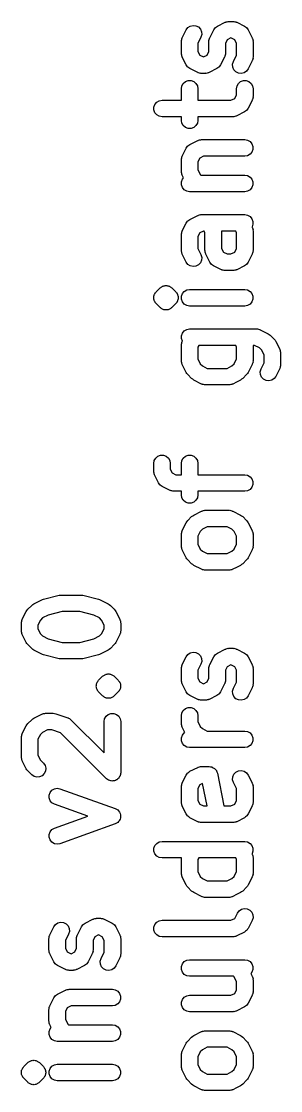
# Model space of a CAD drawing. Extents: x 94.4 to 182.1, y -155.6 to -78.6.
# Drawn here: x 94.42 to 99.12, y -98.02 to -78.65 of the extents above; entities that cross this region are included whole.
import ezdxf

# ---------------------------------------------------------------- set-up
doc = ezdxf.new("R2010")
doc.units = 0
doc.header["$MEASUREMENT"] = 0
doc.layers.add('BLACK', color=7, linetype='CONTINUOUS')

msp = doc.modelspace()

# ---------------------------------------------------------------- linework, layer by layer
at = {"layer": 'BLACK'}
for points in [[(98.275, -78.649), (98.291, -78.654), (98.309, -78.657), (98.316, -78.662), (98.325, -78.664), (98.467, -78.735), (98.485, -78.749), (98.503, -78.761), (98.506, -78.764), (98.509, -78.766), (98.521, -78.785), (98.534, -78.802), (98.606, -78.945), (98.608, -78.954), (98.613, -78.961), (98.616, -78.978), (98.621, -78.995), (98.62, -79.004), (98.622, -79.012), (98.622, -79.298), (98.62, -79.307), (98.621, -79.315), (98.616, -79.332), (98.613, -79.349), (98.608, -79.357), (98.606, -79.365), (98.534, -79.508), (98.503, -79.55), (98.46, -79.579), (98.409, -79.591), (98.358, -79.585), (98.311, -79.561), (98.275, -79.524), (98.254, -79.476), (98.251, -79.424), (98.266, -79.374), (98.322, -79.263), (98.322, -79.048), (98.289, -78.981), (98.222, -78.948), (98.222, -78.948), (98.155, -78.981), (98.122, -79.048), (98.122, -79.227), (98.12, -79.235), (98.121, -79.244), (98.116, -79.261), (98.113, -79.278), (98.108, -79.286), (98.106, -79.294), (98.034, -79.437), (98.021, -79.454), (98.009, -79.473), (98.006, -79.475), (98.003, -79.478), (97.985, -79.491), (97.967, -79.504), (97.825, -79.575), (97.816, -79.578), (97.809, -79.582), (97.791, -79.585), (97.775, -79.59), (97.766, -79.589), (97.758, -79.591), (97.686, -79.591), (97.678, -79.589), (97.669, -79.59), (97.652, -79.585), (97.635, -79.582), (97.627, -79.578), (97.619, -79.575), (97.476, -79.504), (97.458, -79.491), (97.44, -79.478), (97.438, -79.475), (97.434, -79.473), (97.422, -79.454), (97.409, -79.437), (97.338, -79.294), (97.335, -79.285), (97.331, -79.278), (97.328, -79.261), (97.323, -79.244), (97.323, -79.235), (97.322, -79.227), (97.322, -79.012), (97.323, -79.004), (97.323, -78.995), (97.328, -78.978), (97.331, -78.961), (97.335, -78.954), (97.338, -78.945), (97.409, -78.802), (97.44, -78.761), (97.484, -78.732), (97.534, -78.72), (97.586, -78.726), (97.633, -78.749), (97.668, -78.787), (97.689, -78.835), (97.692, -78.887), (97.677, -78.937), (97.622, -79.048), (97.622, -79.191), (97.655, -79.258), (97.722, -79.291), (97.722, -79.291), (97.789, -79.258), (97.822, -79.191), (97.822, -79.012), (97.823, -79.004), (97.823, -78.995), (97.828, -78.978), (97.831, -78.961), (97.835, -78.954), (97.838, -78.945), (97.909, -78.802), (97.922, -78.785), (97.934, -78.766), (97.938, -78.764), (97.94, -78.761), (97.958, -78.749), (97.976, -78.735), (98.119, -78.664), (98.127, -78.662), (98.135, -78.657), (98.152, -78.654), (98.169, -78.649), (98.178, -78.65), (98.186, -78.648), (98.258, -78.648), (98.266, -78.65)], [(97.587, -79.773), (97.613, -79.818), (97.622, -79.87), (97.622, -80.077), (98.222, -80.077), (98.289, -80.043), (98.322, -79.977), (98.322, -79.87), (98.331, -79.818), (98.357, -79.773), (98.397, -79.74), (98.446, -79.722), (98.498, -79.722), (98.547, -79.74), (98.587, -79.773), (98.613, -79.818), (98.622, -79.87), (98.622, -80.012), (98.62, -80.021), (98.621, -80.03), (98.616, -80.046), (98.613, -80.064), (98.608, -80.071), (98.606, -80.08), (98.534, -80.222), (98.521, -80.24), (98.509, -80.258), (98.506, -80.261), (98.503, -80.264), (98.485, -80.276), (98.467, -80.289), (98.325, -80.361), (98.316, -80.363), (98.309, -80.368), (98.291, -80.371), (98.275, -80.376), (98.266, -80.375), (98.258, -80.377), (97.622, -80.377), (97.622, -80.441), (97.613, -80.492), (97.587, -80.537), (97.547, -80.571), (97.498, -80.589), (97.446, -80.589), (97.397, -80.571), (97.357, -80.537), (97.331, -80.492), (97.322, -80.441), (97.322, -80.377), (96.972, -80.377), (96.921, -80.368), (96.875, -80.342), (96.842, -80.302), (96.824, -80.253), (96.824, -80.201), (96.842, -80.152), (96.875, -80.112), (96.921, -80.086), (96.972, -80.077), (97.322, -80.077), (97.322, -79.87), (97.331, -79.818), (97.357, -79.773), (97.397, -79.74), (97.446, -79.722), (97.498, -79.722), (97.547, -79.74)], [(98.568, -80.826), (98.602, -80.866), (98.62, -80.915), (98.62, -80.967), (98.602, -81.016), (98.568, -81.056), (98.523, -81.082), (98.472, -81.091), (97.722, -81.091), (97.655, -81.124), (97.622, -81.191), (97.622, -81.334), (97.666, -81.424), (97.677, -81.434), (98.472, -81.434), (98.523, -81.443), (98.568, -81.469), (98.602, -81.509), (98.62, -81.558), (98.62, -81.61), (98.602, -81.659), (98.568, -81.699), (98.523, -81.725), (98.472, -81.734), (97.472, -81.734), (97.421, -81.725), (97.375, -81.699), (97.342, -81.659), (97.324, -81.61), (97.324, -81.558), (97.342, -81.509), (97.362, -81.485), (97.338, -81.437), (97.335, -81.428), (97.331, -81.421), (97.328, -81.404), (97.323, -81.387), (97.323, -81.378), (97.322, -81.37), (97.322, -81.155), (97.323, -81.147), (97.323, -81.138), (97.328, -81.121), (97.331, -81.104), (97.335, -81.096), (97.338, -81.088), (97.409, -80.945), (97.422, -80.928), (97.434, -80.909), (97.438, -80.907), (97.44, -80.903), (97.458, -80.891), (97.476, -80.878), (97.619, -80.807), (97.627, -80.804), (97.635, -80.8), (97.652, -80.797), (97.669, -80.792), (97.678, -80.792), (97.686, -80.791), (98.472, -80.791), (98.523, -80.8)], [(98.309, -83.153), (98.291, -83.156), (98.275, -83.161), (98.266, -83.161), (98.258, -83.162), (98.115, -83.162), (98.106, -83.161), (98.098, -83.161), (98.081, -83.156), (98.063, -83.153), (98.056, -83.149), (98.047, -83.147), (97.905, -83.075), (97.887, -83.062), (97.869, -83.05), (97.866, -83.047), (97.863, -83.044), (97.851, -83.026), (97.838, -83.008), (97.766, -82.865), (97.764, -82.857), (97.759, -82.849), (97.756, -82.832), (97.751, -82.815), (97.752, -82.807), (97.75, -82.798), (97.75, -82.476), (97.736, -82.448), (97.722, -82.448), (97.655, -82.481), (97.622, -82.548), (97.622, -82.763), (97.677, -82.874), (97.692, -82.924), (97.689, -82.976), (97.668, -83.024), (97.633, -83.061), (97.586, -83.085), (97.534, -83.091), (97.484, -83.079), (97.44, -83.05), (97.409, -83.008), (97.338, -82.865), (97.335, -82.857), (97.331, -82.849), (97.328, -82.832), (97.323, -82.815), (97.323, -82.807), (97.322, -82.798), (97.322, -82.512), (97.323, -82.504), (97.323, -82.495), (97.328, -82.478), (97.331, -82.461), (97.335, -82.454), (97.338, -82.445), (97.409, -82.302), (97.422, -82.285), (97.434, -82.266), (97.438, -82.264), (97.44, -82.261), (97.458, -82.249), (97.476, -82.235), (97.619, -82.164), (97.627, -82.162), (97.635, -82.157), (97.652, -82.154), (97.669, -82.149), (97.678, -82.15), (97.686, -82.148), (98.472, -82.148), (98.523, -82.157), (98.568, -82.183), (98.602, -82.223), (98.62, -82.272), (98.62, -82.324), (98.603, -82.369), (98.606, -82.374), (98.608, -82.382), (98.613, -82.39), (98.616, -82.407), (98.621, -82.424), (98.62, -82.432), (98.622, -82.441), (98.622, -82.798), (98.62, -82.807), (98.621, -82.815), (98.616, -82.832), (98.613, -82.849), (98.608, -82.857), (98.606, -82.865), (98.534, -83.008), (98.521, -83.026), (98.509, -83.044), (98.506, -83.047), (98.503, -83.05), (98.485, -83.062), (98.467, -83.075), (98.325, -83.147), (98.322, -83.147), (98.316, -83.149)], [(98.05, -82.448), (98.05, -82.763), (98.084, -82.829), (98.15, -82.862), (98.222, -82.862), (98.289, -82.829), (98.322, -82.763), (98.322, -82.476), (98.308, -82.448)], [(97.082, -83.439), (97.094, -83.445), (97.107, -83.448), (97.117, -83.455), (97.129, -83.461), (97.139, -83.47), (97.149, -83.478), (97.221, -83.549), (97.228, -83.56), (97.238, -83.569), (97.24, -83.575), (97.245, -83.58), (97.247, -83.586), (97.251, -83.592), (97.254, -83.605), (97.26, -83.616), (97.26, -83.623), (97.262, -83.629), (97.262, -83.636), (97.264, -83.642), (97.263, -83.655), (97.264, -83.668), (97.262, -83.675), (97.262, -83.681), (97.26, -83.688), (97.26, -83.694), (97.254, -83.706), (97.251, -83.719), (97.247, -83.724), (97.245, -83.73), (97.24, -83.735), (97.238, -83.741), (97.228, -83.751), (97.221, -83.761), (97.149, -83.833), (97.139, -83.84), (97.129, -83.85), (97.117, -83.855), (97.107, -83.863), (97.094, -83.866), (97.082, -83.872), (97.069, -83.873), (97.056, -83.876), (97.043, -83.875), (97.03, -83.876), (97.017, -83.873), (97.004, -83.872), (96.993, -83.866), (96.98, -83.863), (96.969, -83.855), (96.957, -83.85), (96.948, -83.84), (96.937, -83.833), (96.866, -83.761), (96.858, -83.751), (96.849, -83.741), (96.846, -83.735), (96.842, -83.73), (96.84, -83.724), (96.836, -83.719), (96.832, -83.706), (96.827, -83.694), (96.826, -83.688), (96.824, -83.681), (96.824, -83.675), (96.822, -83.668), (96.824, -83.655), (96.822, -83.642), (96.824, -83.636), (96.824, -83.629), (96.826, -83.623), (96.827, -83.616), (96.832, -83.605), (96.836, -83.592), (96.84, -83.586), (96.842, -83.58), (96.846, -83.575), (96.849, -83.569), (96.858, -83.56), (96.866, -83.549), (96.937, -83.478), (96.948, -83.47), (96.957, -83.461), (96.969, -83.455), (96.98, -83.448), (96.993, -83.445), (97.004, -83.439), (97.017, -83.438), (97.03, -83.434), (97.043, -83.436), (97.056, -83.434), (97.069, -83.438)], [(98.568, -83.54), (98.602, -83.58), (98.62, -83.629), (98.62, -83.681), (98.602, -83.73), (98.568, -83.77), (98.523, -83.796), (98.472, -83.805), (97.472, -83.805), (97.421, -83.796), (97.375, -83.77), (97.342, -83.73), (97.324, -83.681), (97.324, -83.629), (97.342, -83.58), (97.375, -83.54), (97.421, -83.514), (97.472, -83.505), (98.472, -83.505), (98.523, -83.514)], [(98.245, -85.22), (98.237, -85.225), (98.22, -85.228), (98.203, -85.233), (98.195, -85.232), (98.186, -85.234), (97.758, -85.234), (97.749, -85.232), (97.74, -85.233), (97.724, -85.228), (97.706, -85.225), (97.699, -85.22), (97.69, -85.218), (97.547, -85.147), (97.528, -85.132), (97.509, -85.118), (97.437, -85.047), (97.423, -85.027), (97.409, -85.008), (97.338, -84.865), (97.335, -84.857), (97.331, -84.849), (97.328, -84.832), (97.323, -84.815), (97.323, -84.807), (97.322, -84.798), (97.322, -84.512), (97.323, -84.504), (97.323, -84.495), (97.328, -84.478), (97.331, -84.461), (97.335, -84.454), (97.338, -84.445), (97.34, -84.44), (97.324, -84.396), (97.324, -84.344), (97.342, -84.295), (97.375, -84.255), (97.421, -84.229), (97.472, -84.22), (98.686, -84.22), (98.695, -84.221), (98.703, -84.221), (98.72, -84.226), (98.737, -84.229), (98.745, -84.233), (98.753, -84.235), (98.896, -84.307), (98.915, -84.321), (98.935, -84.335), (99.006, -84.406), (99.02, -84.426), (99.034, -84.445), (99.106, -84.588), (99.108, -84.596), (99.113, -84.604), (99.116, -84.621), (99.121, -84.638), (99.12, -84.647), (99.122, -84.655), (99.122, -84.87), (99.12, -84.878), (99.121, -84.887), (99.116, -84.904), (99.113, -84.921), (99.108, -84.928), (99.106, -84.937), (99.034, -85.08), (99.003, -85.121), (98.96, -85.15), (98.909, -85.162), (98.858, -85.156), (98.811, -85.133), (98.775, -85.095), (98.754, -85.047), (98.751, -84.995), (98.766, -84.945), (98.822, -84.834), (98.822, -84.691), (98.777, -84.601), (98.74, -84.564), (98.651, -84.52), (98.622, -84.52), (98.622, -84.798), (98.62, -84.807), (98.621, -84.815), (98.616, -84.832), (98.613, -84.849), (98.608, -84.857), (98.606, -84.865), (98.534, -85.008), (98.52, -85.027), (98.506, -85.047), (98.435, -85.118), (98.415, -85.132), (98.396, -85.147), (98.322, -85.184), (98.253, -85.218)], [(97.636, -84.52), (97.622, -84.548), (97.622, -84.763), (97.666, -84.852), (97.704, -84.889), (97.793, -84.934), (98.151, -84.934), (98.24, -84.889), (98.277, -84.852), (98.322, -84.763), (98.322, -84.548), (98.308, -84.52)], [(97.087, -86.559), (97.113, -86.604), (97.122, -86.655), (97.122, -86.763), (97.155, -86.829), (97.222, -86.862), (97.322, -86.862), (97.322, -86.655), (97.331, -86.604), (97.357, -86.559), (97.397, -86.525), (97.446, -86.508), (97.498, -86.508), (97.547, -86.525), (97.587, -86.559), (97.613, -86.604), (97.622, -86.655), (97.622, -86.862), (98.472, -86.862), (98.523, -86.871), (98.568, -86.898), (98.602, -86.937), (98.62, -86.986), (98.62, -87.038), (98.602, -87.087), (98.568, -87.127), (98.523, -87.153), (98.472, -87.162), (97.622, -87.162), (97.622, -87.227), (97.613, -87.278), (97.587, -87.323), (97.547, -87.357), (97.498, -87.374), (97.446, -87.374), (97.397, -87.357), (97.357, -87.323), (97.331, -87.278), (97.322, -87.227), (97.322, -87.162), (97.186, -87.162), (97.178, -87.161), (97.169, -87.161), (97.152, -87.156), (97.135, -87.153), (97.127, -87.149), (97.119, -87.147), (96.976, -87.075), (96.958, -87.062), (96.94, -87.05), (96.938, -87.047), (96.934, -87.044), (96.922, -87.026), (96.909, -87.008), (96.838, -86.865), (96.835, -86.857), (96.831, -86.849), (96.828, -86.832), (96.823, -86.815), (96.823, -86.807), (96.822, -86.798), (96.822, -86.655), (96.831, -86.604), (96.857, -86.559), (96.897, -86.525), (96.946, -86.508), (96.998, -86.508), (97.047, -86.525)], [(98.245, -88.578), (98.237, -88.582), (98.22, -88.585), (98.203, -88.59), (98.195, -88.589), (98.186, -88.591), (97.758, -88.591), (97.749, -88.589), (97.74, -88.59), (97.724, -88.585), (97.706, -88.582), (97.699, -88.578), (97.69, -88.575), (97.547, -88.504), (97.528, -88.489), (97.509, -88.476), (97.437, -88.404), (97.423, -88.385), (97.409, -88.365), (97.338, -88.222), (97.335, -88.214), (97.331, -88.207), (97.328, -88.189), (97.323, -88.172), (97.323, -88.164), (97.322, -88.155), (97.322, -87.941), (97.323, -87.932), (97.323, -87.924), (97.328, -87.907), (97.331, -87.89), (97.335, -87.882), (97.338, -87.874), (97.409, -87.731), (97.423, -87.712), (97.437, -87.692), (97.509, -87.621), (97.528, -87.607), (97.547, -87.593), (97.69, -87.521), (97.699, -87.519), (97.706, -87.514), (97.724, -87.511), (97.74, -87.506), (97.749, -87.507), (97.758, -87.505), (98.186, -87.505), (98.195, -87.507), (98.203, -87.506), (98.22, -87.511), (98.237, -87.514), (98.245, -87.519), (98.253, -87.521), (98.396, -87.593), (98.415, -87.607), (98.435, -87.621), (98.506, -87.692), (98.52, -87.712), (98.534, -87.731), (98.606, -87.874), (98.608, -87.882), (98.613, -87.89), (98.616, -87.907), (98.621, -87.924), (98.62, -87.932), (98.622, -87.941), (98.622, -88.155), (98.62, -88.164), (98.621, -88.172), (98.616, -88.189), (98.613, -88.207), (98.608, -88.214), (98.606, -88.222), (98.534, -88.365), (98.52, -88.385), (98.506, -88.404), (98.435, -88.476), (98.415, -88.489), (98.396, -88.504), (98.322, -88.541), (98.253, -88.575)], [(98.24, -87.85), (98.151, -87.805), (97.793, -87.805), (97.704, -87.85), (97.666, -87.887), (97.622, -87.976), (97.622, -88.12), (97.666, -88.209), (97.704, -88.246), (97.793, -88.291), (98.151, -88.291), (98.24, -88.246), (98.277, -88.209), (98.322, -88.12), (98.322, -87.976), (98.277, -87.887)], [(95.837, -90.116), (95.822, -90.122), (95.537, -90.194), (95.518, -90.195), (95.5, -90.198), (95.143, -90.198), (95.125, -90.195), (95.107, -90.194), (94.821, -90.122), (94.806, -90.116), (94.79, -90.111), (94.647, -90.039), (94.628, -90.025), (94.609, -90.011), (94.537, -89.94), (94.523, -89.92), (94.509, -89.901), (94.438, -89.758), (94.435, -89.75), (94.431, -89.742), (94.428, -89.725), (94.423, -89.708), (94.423, -89.7), (94.422, -89.691), (94.422, -89.548), (94.423, -89.54), (94.423, -89.531), (94.428, -89.514), (94.431, -89.497), (94.435, -89.489), (94.438, -89.481), (94.509, -89.338), (94.523, -89.319), (94.537, -89.299), (94.609, -89.228), (94.628, -89.214), (94.647, -89.2), (94.79, -89.128), (94.806, -89.124), (94.821, -89.117), (95.107, -89.045), (95.125, -89.044), (95.143, -89.041), (95.5, -89.041), (95.518, -89.044), (95.537, -89.045), (95.822, -89.117), (95.837, -89.124), (95.853, -89.128), (95.996, -89.2), (96.015, -89.214), (96.035, -89.228), (96.106, -89.299), (96.12, -89.319), (96.135, -89.338), (96.206, -89.481), (96.208, -89.489), (96.213, -89.497), (96.216, -89.514), (96.221, -89.531), (96.22, -89.54), (96.222, -89.548), (96.222, -89.691), (96.22, -89.7), (96.221, -89.708), (96.216, -89.725), (96.213, -89.742), (96.208, -89.75), (96.206, -89.758), (96.135, -89.901), (96.12, -89.92), (96.106, -89.94), (96.035, -90.011), (96.015, -90.025), (95.996, -90.039), (95.922, -90.077), (95.853, -90.111)], [(95.84, -89.457), (95.734, -89.404), (95.482, -89.341), (95.162, -89.341), (94.91, -89.404), (94.803, -89.457), (94.767, -89.494), (94.722, -89.584), (94.722, -89.656), (94.767, -89.745), (94.803, -89.782), (94.91, -89.835), (95.162, -89.898), (95.482, -89.898), (95.734, -89.835), (95.84, -89.782), (95.877, -89.745), (95.922, -89.656), (95.922, -89.584), (95.877, -89.494)], [(98.275, -90.006), (98.291, -90.011), (98.309, -90.014), (98.316, -90.019), (98.325, -90.021), (98.467, -90.093), (98.485, -90.106), (98.503, -90.118), (98.506, -90.121), (98.509, -90.124), (98.521, -90.142), (98.534, -90.16), (98.606, -90.302), (98.608, -90.311), (98.613, -90.318), (98.616, -90.336), (98.621, -90.352), (98.62, -90.361), (98.622, -90.37), (98.622, -90.655), (98.62, -90.664), (98.621, -90.672), (98.616, -90.689), (98.613, -90.707), (98.608, -90.714), (98.606, -90.722), (98.534, -90.865), (98.503, -90.907), (98.46, -90.936), (98.409, -90.948), (98.358, -90.942), (98.311, -90.919), (98.275, -90.881), (98.254, -90.833), (98.251, -90.781), (98.266, -90.731), (98.322, -90.62), (98.322, -90.405), (98.289, -90.339), (98.222, -90.305), (98.222, -90.305), (98.155, -90.339), (98.122, -90.405), (98.122, -90.584), (98.12, -90.592), (98.121, -90.601), (98.116, -90.618), (98.113, -90.635), (98.108, -90.643), (98.106, -90.651), (98.034, -90.794), (98.021, -90.811), (98.009, -90.83), (98.006, -90.832), (98.003, -90.836), (97.985, -90.848), (97.967, -90.861), (97.825, -90.932), (97.816, -90.935), (97.809, -90.939), (97.791, -90.942), (97.775, -90.947), (97.766, -90.947), (97.758, -90.948), (97.686, -90.948), (97.678, -90.947), (97.669, -90.947), (97.652, -90.942), (97.635, -90.939), (97.627, -90.935), (97.619, -90.932), (97.476, -90.861), (97.458, -90.848), (97.44, -90.836), (97.438, -90.832), (97.434, -90.83), (97.422, -90.811), (97.409, -90.794), (97.338, -90.651), (97.335, -90.643), (97.331, -90.635), (97.328, -90.618), (97.323, -90.601), (97.323, -90.592), (97.322, -90.584), (97.322, -90.37), (97.323, -90.361), (97.323, -90.352), (97.328, -90.336), (97.331, -90.318), (97.335, -90.311), (97.338, -90.302), (97.409, -90.16), (97.44, -90.118), (97.484, -90.089), (97.534, -90.077), (97.586, -90.083), (97.633, -90.106), (97.668, -90.144), (97.689, -90.192), (97.692, -90.244), (97.677, -90.294), (97.622, -90.405), (97.622, -90.548), (97.655, -90.615), (97.722, -90.648), (97.722, -90.648), (97.789, -90.615), (97.822, -90.548), (97.822, -90.37), (97.823, -90.361), (97.823, -90.352), (97.828, -90.336), (97.831, -90.318), (97.835, -90.311), (97.838, -90.302), (97.909, -90.16), (97.922, -90.142), (97.934, -90.124), (97.938, -90.121), (97.94, -90.118), (97.958, -90.106), (97.976, -90.093), (98.119, -90.021), (98.127, -90.019), (98.135, -90.014), (98.152, -90.011), (98.169, -90.006), (98.178, -90.007), (98.186, -90.005), (98.258, -90.005), (98.266, -90.007)], [(96.039, -90.475), (96.051, -90.48), (96.064, -90.484), (96.075, -90.491), (96.086, -90.497), (96.096, -90.506), (96.106, -90.513), (96.178, -90.585), (96.185, -90.596), (96.195, -90.605), (96.197, -90.611), (96.202, -90.616), (96.204, -90.622), (96.208, -90.628), (96.211, -90.64), (96.217, -90.652), (96.217, -90.659), (96.219, -90.665), (96.219, -90.672), (96.221, -90.678), (96.22, -90.691), (96.221, -90.704), (96.219, -90.71), (96.219, -90.717), (96.217, -90.723), (96.217, -90.73), (96.211, -90.742), (96.208, -90.754), (96.204, -90.76), (96.202, -90.766), (96.197, -90.771), (96.195, -90.777), (96.185, -90.786), (96.178, -90.797), (96.106, -90.868), (96.096, -90.876), (96.086, -90.885), (96.075, -90.891), (96.064, -90.898), (96.051, -90.902), (96.039, -90.907), (96.026, -90.908), (96.013, -90.912), (96, -90.911), (95.987, -90.912), (95.975, -90.908), (95.962, -90.907), (95.95, -90.902), (95.937, -90.898), (95.926, -90.891), (95.914, -90.885), (95.905, -90.876), (95.894, -90.868), (95.823, -90.797), (95.815, -90.786), (95.806, -90.777), (95.803, -90.771), (95.799, -90.766), (95.797, -90.76), (95.793, -90.754), (95.79, -90.742), (95.784, -90.73), (95.783, -90.723), (95.781, -90.717), (95.781, -90.71), (95.779, -90.704), (95.781, -90.691), (95.779, -90.678), (95.781, -90.672), (95.781, -90.665), (95.783, -90.659), (95.784, -90.652), (95.79, -90.64), (95.793, -90.628), (95.797, -90.622), (95.799, -90.616), (95.803, -90.611), (95.806, -90.605), (95.815, -90.596), (95.823, -90.585), (95.894, -90.513), (95.905, -90.506), (95.914, -90.497), (95.926, -90.491), (95.937, -90.484), (95.95, -90.48), (95.962, -90.475), (95.975, -90.474), (95.987, -90.47), (96, -90.471), (96.013, -90.47), (96.026, -90.474)], [(95.048, -91.192), (95.262, -91.263), (95.27, -91.267), (95.278, -91.269), (95.292, -91.279), (95.308, -91.288), (95.314, -91.294), (95.321, -91.299), (95.922, -91.9), (95.922, -91.334), (95.931, -91.283), (95.957, -91.237), (95.997, -91.204), (96.046, -91.186), (96.098, -91.186), (96.147, -91.204), (96.187, -91.237), (96.213, -91.283), (96.222, -91.334), (96.222, -92.262), (96.218, -92.282), (96.217, -92.301), (96.214, -92.307), (96.213, -92.314), (96.203, -92.331), (96.195, -92.348), (96.19, -92.353), (96.187, -92.359), (96.172, -92.371), (96.158, -92.385), (96.152, -92.388), (96.147, -92.392), (96.128, -92.399), (96.111, -92.407), (96.104, -92.408), (96.098, -92.41), (96.078, -92.41), (96.059, -92.412), (96.052, -92.41), (96.046, -92.41), (96.027, -92.403), (96.008, -92.398), (96.003, -92.395), (95.997, -92.392), (95.982, -92.38), (95.966, -92.368), (95.134, -91.536), (94.976, -91.484), (94.893, -91.484), (94.803, -91.529), (94.767, -91.566), (94.722, -91.655), (94.722, -91.941), (94.767, -92.031), (94.821, -92.085), (94.851, -92.128), (94.864, -92.178), (94.86, -92.23), (94.837, -92.277), (94.801, -92.314), (94.753, -92.336), (94.702, -92.34), (94.651, -92.327), (94.609, -92.297), (94.537, -92.226), (94.523, -92.206), (94.509, -92.187), (94.438, -92.044), (94.435, -92.036), (94.431, -92.028), (94.428, -92.011), (94.423, -91.994), (94.423, -91.985), (94.422, -91.977), (94.422, -91.62), (94.423, -91.611), (94.423, -91.602), (94.428, -91.586), (94.431, -91.568), (94.435, -91.561), (94.438, -91.552), (94.509, -91.41), (94.523, -91.39), (94.537, -91.371), (94.609, -91.299), (94.628, -91.285), (94.647, -91.271), (94.79, -91.2), (94.799, -91.197), (94.806, -91.193), (94.824, -91.19), (94.84, -91.185), (94.849, -91.185), (94.858, -91.184), (95, -91.184), (95.024, -91.188)], [(97.587, -91.13), (97.613, -91.175), (97.622, -91.227), (97.622, -91.334), (97.666, -91.424), (97.704, -91.461), (97.793, -91.505), (98.472, -91.505), (98.523, -91.514), (98.568, -91.54), (98.602, -91.58), (98.62, -91.629), (98.62, -91.681), (98.602, -91.73), (98.568, -91.77), (98.523, -91.796), (98.472, -91.805), (97.472, -91.805), (97.421, -91.796), (97.375, -91.77), (97.342, -91.73), (97.324, -91.681), (97.324, -91.629), (97.342, -91.58), (97.375, -91.54), (97.386, -91.534), (97.338, -91.437), (97.335, -91.428), (97.331, -91.421), (97.328, -91.404), (97.323, -91.387), (97.323, -91.378), (97.322, -91.37), (97.322, -91.227), (97.331, -91.175), (97.357, -91.13), (97.397, -91.097), (97.446, -91.079), (97.498, -91.079), (97.547, -91.097)], [(97.669, -93.161), (97.652, -93.156), (97.635, -93.153), (97.627, -93.149), (97.619, -93.147), (97.476, -93.075), (97.458, -93.062), (97.44, -93.05), (97.438, -93.047), (97.434, -93.044), (97.422, -93.026), (97.409, -93.008), (97.338, -92.865), (97.335, -92.857), (97.331, -92.849), (97.328, -92.832), (97.323, -92.815), (97.323, -92.807), (97.322, -92.798), (97.322, -92.512), (97.323, -92.504), (97.323, -92.495), (97.328, -92.478), (97.331, -92.461), (97.335, -92.454), (97.338, -92.445), (97.409, -92.302), (97.422, -92.285), (97.434, -92.266), (97.438, -92.264), (97.44, -92.261), (97.458, -92.249), (97.476, -92.235), (97.619, -92.164), (97.627, -92.162), (97.635, -92.157), (97.652, -92.154), (97.669, -92.149), (97.678, -92.15), (97.686, -92.148), (97.829, -92.148), (97.853, -92.152), (97.877, -92.156), (97.878, -92.157), (97.88, -92.157), (97.901, -92.169), (97.923, -92.181), (97.924, -92.182), (97.925, -92.183), (97.941, -92.202), (97.957, -92.22), (97.958, -92.222), (97.959, -92.223), (97.967, -92.246), (97.976, -92.269), (98.095, -92.862), (98.222, -92.862), (98.289, -92.829), (98.322, -92.763), (98.322, -92.548), (98.266, -92.437), (98.251, -92.387), (98.254, -92.335), (98.275, -92.287), (98.311, -92.249), (98.358, -92.226), (98.409, -92.22), (98.46, -92.232), (98.503, -92.261), (98.534, -92.302), (98.606, -92.445), (98.608, -92.454), (98.613, -92.461), (98.616, -92.478), (98.621, -92.495), (98.62, -92.504), (98.622, -92.512), (98.622, -92.798), (98.62, -92.807), (98.621, -92.815), (98.616, -92.832), (98.613, -92.849), (98.608, -92.857), (98.606, -92.865), (98.534, -93.008), (98.521, -93.026), (98.509, -93.044), (98.506, -93.047), (98.503, -93.05), (98.485, -93.062), (98.467, -93.075), (98.325, -93.147), (98.316, -93.149), (98.309, -93.153), (98.291, -93.156), (98.275, -93.161), (98.266, -93.161), (98.258, -93.162), (97.686, -93.162), (97.678, -93.161)], [(96.122, -92.907), (96.123, -92.907), (96.124, -92.907), (96.146, -92.92), (96.168, -92.933), (96.168, -92.933), (96.169, -92.934), (96.185, -92.953), (96.201, -92.972), (96.202, -92.973), (96.202, -92.974), (96.211, -92.998), (96.219, -93.021), (96.219, -93.022), (96.22, -93.023), (96.219, -93.048), (96.22, -93.073), (96.219, -93.074), (96.219, -93.075), (96.211, -93.099), (96.202, -93.122), (96.202, -93.123), (96.201, -93.124), (96.185, -93.143), (96.169, -93.162), (96.168, -93.163), (96.168, -93.164), (96.146, -93.176), (96.124, -93.189), (96.123, -93.189), (96.122, -93.189), (95.122, -93.547), (95.071, -93.555), (95.02, -93.546), (94.975, -93.52), (94.941, -93.479), (94.924, -93.43), (94.924, -93.378), (94.942, -93.329), (94.976, -93.29), (95.021, -93.264), (95.626, -93.048), (95.021, -92.832), (94.976, -92.806), (94.942, -92.767), (94.924, -92.718), (94.924, -92.666), (94.941, -92.617), (94.975, -92.577), (95.02, -92.55), (95.071, -92.541), (95.122, -92.55)], [(97.655, -92.481), (97.622, -92.548), (97.622, -92.763), (97.655, -92.829), (97.722, -92.862), (97.789, -92.862), (97.707, -92.455)], [(98.245, -94.506), (98.237, -94.511), (98.22, -94.514), (98.203, -94.519), (98.195, -94.518), (98.186, -94.52), (97.758, -94.52), (97.749, -94.518), (97.74, -94.519), (97.724, -94.514), (97.706, -94.511), (97.699, -94.506), (97.69, -94.504), (97.547, -94.432), (97.528, -94.418), (97.509, -94.404), (97.437, -94.333), (97.423, -94.313), (97.409, -94.294), (97.338, -94.151), (97.335, -94.143), (97.331, -94.135), (97.328, -94.118), (97.323, -94.101), (97.323, -94.092), (97.322, -94.084), (97.322, -93.805), (96.972, -93.805), (96.921, -93.796), (96.875, -93.77), (96.842, -93.73), (96.824, -93.681), (96.824, -93.629), (96.842, -93.58), (96.875, -93.54), (96.921, -93.514), (96.972, -93.505), (98.472, -93.505), (98.523, -93.514), (98.568, -93.54), (98.602, -93.58), (98.62, -93.629), (98.62, -93.681), (98.603, -93.726), (98.606, -93.731), (98.608, -93.739), (98.613, -93.747), (98.616, -93.764), (98.621, -93.781), (98.62, -93.79), (98.622, -93.798), (98.622, -94.084), (98.62, -94.092), (98.621, -94.101), (98.616, -94.118), (98.613, -94.135), (98.608, -94.143), (98.606, -94.151), (98.534, -94.294), (98.52, -94.313), (98.506, -94.333), (98.435, -94.404), (98.415, -94.418), (98.396, -94.432), (98.322, -94.469), (98.253, -94.504)], [(97.636, -93.805), (97.622, -93.834), (97.622, -94.048), (97.666, -94.138), (97.704, -94.175), (97.793, -94.22), (98.151, -94.22), (98.24, -94.175), (98.277, -94.138), (98.322, -94.048), (98.322, -93.834), (98.308, -93.805)], [(98.561, -94.749), (98.597, -94.787), (98.618, -94.835), (98.621, -94.887), (98.606, -94.937), (98.534, -95.08), (98.521, -95.097), (98.509, -95.116), (98.506, -95.118), (98.503, -95.121), (98.485, -95.133), (98.467, -95.147), (98.325, -95.218), (98.316, -95.22), (98.309, -95.225), (98.291, -95.228), (98.275, -95.233), (98.266, -95.232), (98.258, -95.234), (96.972, -95.234), (96.921, -95.225), (96.875, -95.199), (96.842, -95.159), (96.824, -95.11), (96.824, -95.058), (96.842, -95.009), (96.875, -94.969), (96.921, -94.943), (96.972, -94.934), (98.222, -94.934), (98.289, -94.901), (98.338, -94.802), (98.369, -94.761), (98.412, -94.732), (98.463, -94.72), (98.515, -94.726)], [(95.875, -94.899), (95.892, -94.904), (95.909, -94.907), (95.916, -94.912), (95.925, -94.914), (96.067, -94.985), (96.085, -94.999), (96.104, -95.011), (96.106, -95.014), (96.109, -95.016), (96.121, -95.035), (96.135, -95.052), (96.206, -95.195), (96.208, -95.204), (96.213, -95.211), (96.216, -95.228), (96.221, -95.245), (96.22, -95.254), (96.222, -95.262), (96.222, -95.548), (96.22, -95.557), (96.221, -95.565), (96.216, -95.582), (96.213, -95.599), (96.208, -95.607), (96.206, -95.615), (96.135, -95.758), (96.104, -95.8), (96.06, -95.829), (96.009, -95.841), (95.958, -95.835), (95.911, -95.811), (95.875, -95.774), (95.854, -95.726), (95.851, -95.674), (95.866, -95.624), (95.922, -95.513), (95.922, -95.298), (95.889, -95.231), (95.822, -95.198), (95.822, -95.198), (95.755, -95.231), (95.722, -95.298), (95.722, -95.477), (95.72, -95.485), (95.721, -95.494), (95.716, -95.511), (95.713, -95.528), (95.708, -95.536), (95.706, -95.544), (95.635, -95.687), (95.621, -95.704), (95.609, -95.723), (95.606, -95.725), (95.604, -95.728), (95.585, -95.741), (95.567, -95.754), (95.425, -95.825), (95.416, -95.828), (95.409, -95.832), (95.392, -95.835), (95.375, -95.84), (95.366, -95.839), (95.358, -95.841), (95.286, -95.841), (95.277, -95.839), (95.269, -95.84), (95.252, -95.835), (95.235, -95.832), (95.227, -95.828), (95.219, -95.825), (95.076, -95.754), (95.058, -95.741), (95.04, -95.728), (95.038, -95.725), (95.034, -95.723), (95.022, -95.704), (95.009, -95.687), (94.938, -95.544), (94.935, -95.536), (94.931, -95.528), (94.928, -95.511), (94.923, -95.494), (94.923, -95.485), (94.922, -95.477), (94.922, -95.262), (94.923, -95.254), (94.923, -95.245), (94.928, -95.228), (94.931, -95.211), (94.935, -95.204), (94.938, -95.195), (95.009, -95.052), (95.04, -95.011), (95.084, -94.982), (95.134, -94.97), (95.186, -94.976), (95.233, -94.999), (95.268, -95.037), (95.289, -95.085), (95.292, -95.137), (95.277, -95.187), (95.222, -95.298), (95.222, -95.441), (95.255, -95.508), (95.322, -95.541), (95.322, -95.541), (95.389, -95.508), (95.422, -95.441), (95.422, -95.262), (95.423, -95.254), (95.423, -95.245), (95.428, -95.228), (95.431, -95.211), (95.435, -95.204), (95.438, -95.195), (95.509, -95.052), (95.522, -95.035), (95.534, -95.016), (95.538, -95.014), (95.54, -95.011), (95.558, -94.999), (95.576, -94.985), (95.719, -94.914), (95.727, -94.912), (95.735, -94.907), (95.752, -94.904), (95.769, -94.899), (95.777, -94.9), (95.786, -94.898), (95.858, -94.898), (95.866, -94.9)], [(98.568, -95.683), (98.602, -95.723), (98.62, -95.772), (98.62, -95.824), (98.602, -95.873), (98.582, -95.897), (98.606, -95.945), (98.608, -95.954), (98.613, -95.961), (98.616, -95.978), (98.621, -95.995), (98.62, -96.004), (98.622, -96.012), (98.622, -96.227), (98.62, -96.235), (98.621, -96.244), (98.616, -96.261), (98.613, -96.278), (98.608, -96.285), (98.606, -96.294), (98.534, -96.437), (98.521, -96.454), (98.509, -96.473), (98.506, -96.475), (98.503, -96.478), (98.485, -96.491), (98.467, -96.504), (98.325, -96.575), (98.316, -96.578), (98.309, -96.582), (98.291, -96.585), (98.275, -96.59), (98.266, -96.589), (98.258, -96.591), (97.472, -96.591), (97.421, -96.582), (97.375, -96.556), (97.342, -96.516), (97.324, -96.467), (97.324, -96.415), (97.342, -96.366), (97.375, -96.326), (97.421, -96.3), (97.472, -96.291), (98.222, -96.291), (98.289, -96.258), (98.322, -96.191), (98.322, -96.048), (98.277, -95.958), (98.267, -95.948), (97.472, -95.948), (97.421, -95.939), (97.375, -95.913), (97.342, -95.873), (97.324, -95.824), (97.324, -95.772), (97.342, -95.723), (97.375, -95.683), (97.421, -95.657), (97.472, -95.648), (98.472, -95.648), (98.523, -95.657)], [(96.168, -96.219), (96.202, -96.259), (96.219, -96.308), (96.219, -96.36), (96.202, -96.409), (96.168, -96.449), (96.123, -96.475), (96.072, -96.484), (95.322, -96.484), (95.255, -96.517), (95.222, -96.584), (95.222, -96.727), (95.267, -96.816), (95.277, -96.827), (96.072, -96.827), (96.123, -96.836), (96.168, -96.862), (96.202, -96.902), (96.219, -96.951), (96.219, -97.003), (96.202, -97.052), (96.168, -97.092), (96.123, -97.118), (96.072, -97.127), (95.072, -97.127), (95.02, -97.118), (94.975, -97.092), (94.942, -97.052), (94.924, -97.003), (94.924, -96.951), (94.942, -96.902), (94.962, -96.878), (94.938, -96.83), (94.935, -96.821), (94.931, -96.814), (94.928, -96.796), (94.923, -96.78), (94.923, -96.771), (94.922, -96.762), (94.922, -96.548), (94.923, -96.54), (94.923, -96.531), (94.928, -96.514), (94.931, -96.497), (94.935, -96.489), (94.938, -96.481), (95.009, -96.338), (95.022, -96.321), (95.034, -96.302), (95.038, -96.3), (95.04, -96.296), (95.058, -96.284), (95.076, -96.271), (95.219, -96.2), (95.227, -96.197), (95.235, -96.193), (95.252, -96.19), (95.269, -96.185), (95.277, -96.185), (95.286, -96.184), (96.072, -96.184), (96.123, -96.193)], [(98.245, -98.006), (98.237, -98.011), (98.22, -98.014), (98.203, -98.019), (98.195, -98.018), (98.186, -98.02), (97.758, -98.02), (97.749, -98.018), (97.74, -98.019), (97.724, -98.014), (97.706, -98.011), (97.699, -98.006), (97.69, -98.004), (97.547, -97.932), (97.528, -97.918), (97.509, -97.904), (97.437, -97.833), (97.423, -97.813), (97.409, -97.794), (97.338, -97.651), (97.335, -97.643), (97.331, -97.635), (97.328, -97.618), (97.323, -97.601), (97.323, -97.592), (97.322, -97.584), (97.322, -97.37), (97.323, -97.361), (97.323, -97.352), (97.328, -97.336), (97.331, -97.318), (97.335, -97.311), (97.338, -97.302), (97.409, -97.16), (97.423, -97.14), (97.437, -97.121), (97.509, -97.049), (97.528, -97.035), (97.547, -97.021), (97.69, -96.95), (97.699, -96.947), (97.706, -96.943), (97.724, -96.94), (97.74, -96.935), (97.749, -96.935), (97.758, -96.934), (98.186, -96.934), (98.195, -96.935), (98.203, -96.935), (98.22, -96.94), (98.237, -96.943), (98.245, -96.947), (98.253, -96.95), (98.396, -97.021), (98.415, -97.035), (98.435, -97.049), (98.506, -97.121), (98.52, -97.14), (98.534, -97.16), (98.606, -97.302), (98.608, -97.311), (98.613, -97.318), (98.616, -97.336), (98.621, -97.352), (98.62, -97.361), (98.622, -97.37), (98.622, -97.584), (98.62, -97.592), (98.621, -97.601), (98.616, -97.618), (98.613, -97.635), (98.608, -97.643), (98.606, -97.651), (98.534, -97.794), (98.52, -97.813), (98.506, -97.833), (98.435, -97.904), (98.415, -97.918), (98.396, -97.932), (98.322, -97.969), (98.253, -98.004)], [(98.24, -97.279), (98.151, -97.234), (97.793, -97.234), (97.704, -97.279), (97.666, -97.316), (97.622, -97.405), (97.622, -97.548), (97.666, -97.638), (97.704, -97.675), (97.793, -97.72), (98.151, -97.72), (98.24, -97.675), (98.277, -97.638), (98.322, -97.548), (98.322, -97.405), (98.277, -97.316)], [(94.682, -97.475), (94.694, -97.48), (94.707, -97.484), (94.717, -97.491), (94.729, -97.497), (94.739, -97.506), (94.749, -97.513), (94.821, -97.585), (94.828, -97.596), (94.837, -97.605), (94.84, -97.611), (94.844, -97.616), (94.847, -97.622), (94.851, -97.628), (94.854, -97.64), (94.86, -97.652), (94.86, -97.659), (94.862, -97.665), (94.862, -97.672), (94.864, -97.678), (94.863, -97.691), (94.864, -97.704), (94.862, -97.71), (94.862, -97.717), (94.86, -97.723), (94.86, -97.73), (94.854, -97.742), (94.851, -97.754), (94.847, -97.76), (94.844, -97.766), (94.84, -97.771), (94.837, -97.777), (94.828, -97.786), (94.821, -97.797), (94.749, -97.868), (94.739, -97.876), (94.729, -97.885), (94.717, -97.891), (94.707, -97.898), (94.694, -97.902), (94.682, -97.907), (94.669, -97.908), (94.656, -97.912), (94.643, -97.911), (94.63, -97.912), (94.618, -97.908), (94.604, -97.907), (94.592, -97.902), (94.58, -97.898), (94.569, -97.891), (94.557, -97.885), (94.548, -97.876), (94.537, -97.868), (94.466, -97.797), (94.458, -97.786), (94.449, -97.777), (94.446, -97.771), (94.442, -97.766), (94.44, -97.76), (94.436, -97.754), (94.432, -97.742), (94.427, -97.73), (94.426, -97.723), (94.424, -97.717), (94.424, -97.71), (94.422, -97.704), (94.424, -97.691), (94.422, -97.678), (94.424, -97.672), (94.424, -97.665), (94.426, -97.659), (94.427, -97.652), (94.432, -97.64), (94.436, -97.628), (94.44, -97.622), (94.442, -97.616), (94.446, -97.611), (94.449, -97.605), (94.458, -97.596), (94.466, -97.585), (94.537, -97.513), (94.548, -97.506), (94.557, -97.497), (94.569, -97.491), (94.58, -97.484), (94.592, -97.48), (94.604, -97.475), (94.618, -97.474), (94.63, -97.47), (94.643, -97.471), (94.656, -97.47), (94.669, -97.474)], [(96.168, -97.576), (96.202, -97.616), (96.219, -97.665), (96.219, -97.717), (96.202, -97.766), (96.168, -97.806), (96.123, -97.832), (96.072, -97.841), (95.072, -97.841), (95.02, -97.832), (94.975, -97.806), (94.942, -97.766), (94.924, -97.717), (94.924, -97.665), (94.942, -97.616), (94.975, -97.576), (95.02, -97.55), (95.072, -97.541), (96.072, -97.541), (96.123, -97.55)]]:
    msp.add_lwpolyline(points, close=True, dxfattribs=at)

doc.saveas('drawing.dxf')
